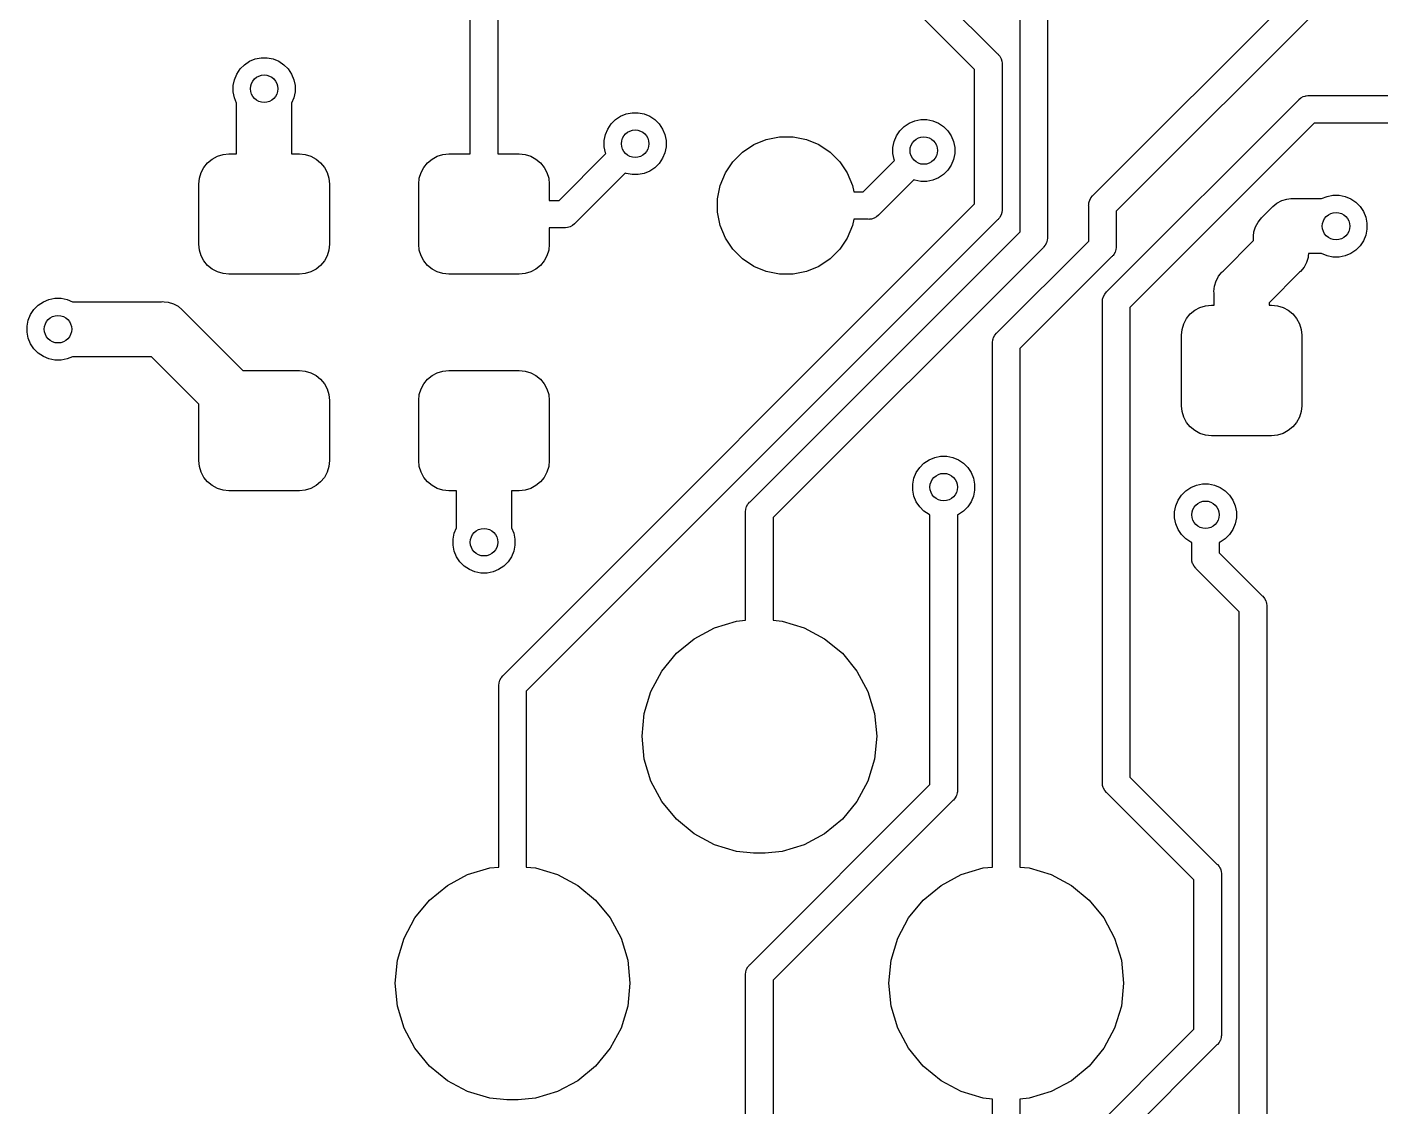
# Model space of a CAD drawing. Extents: x 1 to 84, y 1 to 137.
# Drawn here: x 20.68 to 30.53, y 17.84 to 25.7 of the extents above; entities that cross this region are included whole.
import ezdxf

# ---------------------------------------------------------------- set-up
doc = ezdxf.new("R2010")
doc.units = 0
doc.layers.add('BLACK', color=7, linetype='CONTINUOUS')

msp = doc.modelspace()

# ---------------------------------------------------------------- linework, layer by layer
at = {"layer": 'BLACK', "linetype": 'CONTINUOUS'}
for p, q in [((28.1005, 27.2995), (28.1005, 24.1721)), ((27.9005, 24.2086), (27.9005, 27.2698)), ((28.4328, 24.4742), (30.5152, 26.5566)), ((30.6308, 26.3894), (28.6, 24.3586)), ((23.9, 24.775), (23.9, 25.875)), ((24.1, 25.875), (24.1, 24.775)), ((27.3391, 25.9024), (27.7372, 25.5042)), ((27.57, 25.3886), (27.1718, 25.7868)), ((22.2252, 25.3934), (22.2566, 25.4248)), ((22.2566, 25.4248), (22.2934, 25.4494)), ((22.2934, 25.4494), (22.3344, 25.4664)), ((22.3344, 25.4664), (22.3778, 25.475)), ((22.3778, 25.475), (22.4222, 25.475)), ((22.4222, 25.475), (22.4656, 25.4664)), ((22.4656, 25.4664), (22.5066, 25.4494)), ((22.5066, 25.4494), (22.5434, 25.4248)), ((22.5434, 25.4248), (22.5748, 25.3934)), ((27.7372, 25.5042), (27.741, 25.5011)), ((27.741, 25.5011), (27.7442, 25.4973)), ((27.7442, 25.4973), (27.7442, 25.4973)), ((27.7442, 25.4973), (27.747, 25.4937)), ((27.747, 25.4937), (27.7535, 25.4858)), ((27.7535, 25.4858), (27.7628, 25.4685)), ((27.7628, 25.4685), (27.7685, 25.4496)), ((27.7685, 25.4496), (27.77, 25.4349)), ((27.77, 25.4349), (27.77, 25.4349)), ((27.77, 25.4349), (27.7705, 25.43)), ((27.7705, 25.43), (27.77, 25.4251)), ((27.77, 25.4251), (27.77, 24.3749)), ((22.1836, 25.3156), (22.2006, 25.3566)), ((22.2006, 25.3566), (22.2252, 25.3934)), ((22.5748, 25.3934), (22.5994, 25.3566)), ((22.5994, 25.3566), (22.6164, 25.3156)), ((27.57, 24.4114), (27.57, 25.3886)), ((22.175, 25.2722), (22.1836, 25.3156)), ((22.175, 25.2278), (22.175, 25.2722)), ((22.1836, 25.1844), (22.175, 25.2278)), ((22.6164, 25.3156), (22.625, 25.2722)), ((22.625, 25.2278), (22.6164, 25.1844)), ((22.625, 25.2722), (22.625, 25.2278)), ((22.2, 25.1449), (22.1836, 25.1844)), ((22.2, 24.775), (22.2, 25.1449)), ((22.6164, 25.1844), (22.6, 25.1449)), ((22.6, 25.1449), (22.6, 24.775)), ((28.5328, 23.7742), (29.9258, 25.1672)), ((29.9258, 25.1672), (29.9289, 25.1711)), ((29.9289, 25.1711), (29.9442, 25.1835)), ((29.9442, 25.1835), (29.9615, 25.1928)), ((29.9615, 25.1928), (29.9747, 25.1968)), ((29.9747, 25.1968), (29.9804, 25.1986)), ((29.9804, 25.1986), (29.9822, 25.1987)), ((29.9822, 25.1987), (29.9951, 25.2)), ((29.9951, 25.2), (30, 25.2005)), ((29.9951, 25.2), (29.9951, 25.2)), ((30, 25.2005), (30.0049, 25.2)), ((30.0049, 25.2), (30.9586, 25.2)), ((24.9252, 24.9934), (24.9566, 25.0248)), ((24.9566, 25.0248), (24.9934, 25.0494)), ((24.9934, 25.0494), (25.0344, 25.0663)), ((25.0344, 25.0663), (25.0778, 25.075)), ((25.0778, 25.075), (25.1222, 25.075)), ((25.1222, 25.075), (25.1656, 25.0663)), ((25.1656, 25.0663), (25.2066, 25.0494)), ((25.2066, 25.0494), (25.2434, 25.0248)), ((25.2434, 25.0248), (25.2748, 24.9934)), ((27.1344, 25.0164), (27.1778, 25.025)), ((27.1778, 25.025), (27.2222, 25.025)), ((27.2222, 25.025), (27.2656, 25.0164)), ((24.8836, 24.9156), (24.9006, 24.9566)), ((24.9006, 24.9566), (24.9252, 24.9934)), ((25.2748, 24.9934), (25.2994, 24.9566)), ((25.2994, 24.9566), (25.3164, 24.9156)), ((27.0006, 24.9066), (27.0252, 24.9434)), ((27.0252, 24.9434), (27.0566, 24.9748)), ((27.0566, 24.9748), (27.0934, 24.9994)), ((27.0934, 24.9994), (27.1344, 25.0164)), ((27.2656, 25.0164), (27.3066, 24.9994)), ((27.3066, 24.9994), (27.3434, 24.9748)), ((27.3434, 24.9748), (27.3748, 24.9434)), ((27.3748, 24.9434), (27.3994, 24.9066)), ((30.0414, 25), (28.7, 23.6586)), ((30.9951, 25), (30.0414, 25)), ((24.875, 24.8722), (24.8836, 24.9156)), ((24.875, 24.8278), (24.875, 24.8722)), ((24.8836, 24.7844), (24.875, 24.8278)), ((25.3164, 24.9156), (25.325, 24.8722)), ((25.325, 24.8278), (25.3164, 24.7844)), ((25.325, 24.8722), (25.325, 24.8278)), ((25.8813, 24.7884), (25.9632, 24.8431)), ((25.9632, 24.8431), (26.0542, 24.8808)), ((26.0542, 24.8808), (26.1508, 24.9)), ((26.1508, 24.9), (26.2492, 24.9)), ((26.2492, 24.9), (26.3458, 24.8808)), ((26.3458, 24.8808), (26.4368, 24.8431)), ((26.4368, 24.8431), (26.5187, 24.7884)), ((26.975, 24.8222), (26.9836, 24.8656)), ((26.9836, 24.8656), (27.0006, 24.9066)), ((27.3994, 24.9066), (27.4164, 24.8656)), ((27.4164, 24.8656), (27.425, 24.8222)), ((21.9891, 24.7109), (22.0222, 24.7381)), ((22.0222, 24.7381), (22.06, 24.7583)), ((22.06, 24.7583), (22.1011, 24.7708)), ((22.1011, 24.7708), (22.1438, 24.775)), ((22.1438, 24.775), (22.2, 24.775)), ((22.6, 24.775), (22.6562, 24.775)), ((22.6562, 24.775), (22.6989, 24.7708)), ((22.6989, 24.7708), (22.74, 24.7583)), ((22.74, 24.7583), (22.7778, 24.7381)), ((22.7778, 24.7381), (22.8109, 24.7109)), ((23.5891, 24.7109), (23.6222, 24.7381)), ((23.6222, 24.7381), (23.66, 24.7583)), ((23.66, 24.7583), (23.7011, 24.7708)), ((23.7011, 24.7708), (23.7437, 24.775)), ((23.7437, 24.775), (23.9, 24.775)), ((24.1, 24.775), (24.2562, 24.775)), ((24.2562, 24.775), (24.2989, 24.7708)), ((24.2989, 24.7708), (24.34, 24.7583)), ((24.34, 24.7583), (24.3778, 24.7381)), ((24.3778, 24.7381), (24.4109, 24.7109)), ((24.5461, 24.4375), (24.8864, 24.7778)), ((24.8864, 24.7778), (24.8836, 24.7844)), ((25.2994, 24.7434), (25.2748, 24.7066)), ((25.3164, 24.7844), (25.2994, 24.7434)), ((25.8116, 24.7187), (25.8813, 24.7884)), ((26.5187, 24.7884), (26.5884, 24.7187)), ((26.7586, 24.5), (26.9864, 24.7278)), ((26.975, 24.7778), (26.975, 24.8222)), ((26.9836, 24.7344), (26.975, 24.7778)), ((26.9864, 24.7278), (26.9836, 24.7344)), ((27.4164, 24.7344), (27.3994, 24.6934)), ((27.425, 24.7778), (27.4164, 24.7344)), ((27.425, 24.8222), (27.425, 24.7778)), ((21.9292, 24.5989), (21.9417, 24.64)), ((21.9417, 24.64), (21.9619, 24.6778)), ((21.9619, 24.6778), (21.9891, 24.7109)), ((22.8109, 24.7109), (22.8381, 24.6778)), ((22.8381, 24.6778), (22.8583, 24.64)), ((22.8583, 24.64), (22.8708, 24.5989)), ((23.5292, 24.5989), (23.5417, 24.64)), ((23.5417, 24.64), (23.5619, 24.6778)), ((23.5619, 24.6778), (23.5891, 24.7109)), ((24.4109, 24.7109), (24.4381, 24.6778)), ((24.4381, 24.6778), (24.4583, 24.64)), ((24.4583, 24.64), (24.4708, 24.5989)), ((25.0278, 24.6364), (24.6617, 24.2703)), ((25.0344, 24.6336), (25.0278, 24.6364)), ((25.0778, 24.625), (25.0344, 24.6336)), ((25.1656, 24.6336), (25.1222, 24.625)), ((25.2066, 24.6506), (25.1656, 24.6336)), ((25.2434, 24.6752), (25.2066, 24.6506)), ((25.2748, 24.7066), (25.2434, 24.6752)), ((25.7192, 24.5458), (25.7569, 24.6368)), ((25.7569, 24.6368), (25.8116, 24.7187)), ((26.5884, 24.7187), (26.6431, 24.6368)), ((26.6431, 24.6368), (26.6808, 24.5458)), ((27.3748, 24.6566), (27.3434, 24.6252)), ((27.3994, 24.6934), (27.3748, 24.6566)), ((21.925, 24.5562), (21.9292, 24.5989)), ((21.925, 24.1187), (21.925, 24.5562)), ((22.8708, 24.5989), (22.875, 24.5562)), ((22.875, 24.5562), (22.875, 24.1187)), ((23.525, 24.5562), (23.5292, 24.5989)), ((23.525, 24.1187), (23.525, 24.5562)), ((24.4708, 24.5989), (24.475, 24.5562)), ((24.475, 24.5562), (24.475, 24.4375)), ((25.1222, 24.625), (25.0778, 24.625)), ((25.7, 24.4492), (25.7192, 24.5458)), ((26.6808, 24.5458), (26.6899, 24.5)), ((27.1278, 24.5864), (26.8742, 24.3328)), ((27.1344, 24.5836), (27.1278, 24.5864)), ((27.1778, 24.575), (27.1344, 24.5836)), ((27.2222, 24.575), (27.1778, 24.575)), ((27.2656, 24.5836), (27.2222, 24.575)), ((27.3066, 24.6006), (27.2656, 24.5836)), ((27.3434, 24.6252), (27.3066, 24.6006)), ((24.475, 24.4375), (24.5461, 24.4375)), ((25.7, 24.3508), (25.7, 24.4492)), ((26.6899, 24.5), (26.7586, 24.5)), ((28.4039, 24.4278), (28.4072, 24.4385)), ((28.4072, 24.4385), (28.4165, 24.4558)), ((28.4165, 24.4558), (28.4289, 24.4711)), ((28.4289, 24.4711), (28.4328, 24.4742)), ((29.7702, 24.4171), (29.8049, 24.4357)), ((29.8049, 24.4357), (29.8426, 24.4471)), ((29.8426, 24.4471), (29.872, 24.45)), ((29.872, 24.45), (29.8818, 24.451)), ((29.872, 24.45), (29.872, 24.45)), ((29.8818, 24.451), (29.8916, 24.45)), ((29.8916, 24.45), (30.0949, 24.45)), ((30.0949, 24.45), (30.1344, 24.4664)), ((30.1344, 24.4664), (30.1778, 24.475)), ((30.1778, 24.475), (30.2222, 24.475)), ((30.2222, 24.475), (30.2656, 24.4664)), ((30.2656, 24.4664), (30.3066, 24.4494)), ((30.3066, 24.4494), (30.3434, 24.4248)), ((24.1407, 20.9821), (27.57, 24.4114)), ((25.7192, 24.2542), (25.7, 24.3508)), ((27.7685, 24.3504), (27.7628, 24.3315)), ((27.77, 24.3651), (27.7685, 24.3504)), ((27.77, 24.3749), (27.7705, 24.37)), ((27.7705, 24.37), (27.77, 24.3651)), ((27.77, 24.3651), (27.77, 24.3651)), ((28.3995, 24.4), (28.4, 24.4049)), ((28.4, 24.3951), (28.3995, 24.4)), ((28.4, 24.4049), (28.4014, 24.4196)), ((28.4, 24.4049), (28.4, 24.4049)), ((28.4, 24.1414), (28.4, 24.3951)), ((28.4014, 24.4196), (28.4017, 24.4206)), ((28.4017, 24.4206), (28.4039, 24.4278)), ((28.6, 24.3586), (28.6, 24.1049)), ((29.6655, 24.3166), (29.7334, 24.3845)), ((29.7334, 24.3845), (29.7397, 24.3921)), ((29.7397, 24.3921), (29.7702, 24.4171)), ((30.3434, 24.4248), (30.3748, 24.3934)), ((30.3748, 24.3934), (30.3994, 24.3566)), ((30.3994, 24.3566), (30.4164, 24.3156)), ((27.7372, 24.2958), (24.3079, 20.8665)), ((24.5826, 24.2375), (24.475, 24.2375)), ((24.475, 24.2375), (24.475, 24.1187)), ((24.5875, 24.237), (24.5826, 24.2375)), ((24.5924, 24.2375), (24.5875, 24.237)), ((24.6071, 24.2389), (24.5924, 24.2375)), ((24.5924, 24.2375), (24.5924, 24.2375)), ((24.626, 24.2447), (24.6071, 24.2389)), ((24.6433, 24.254), (24.626, 24.2447)), ((24.6586, 24.2664), (24.6433, 24.254)), ((24.6617, 24.2703), (24.6586, 24.2664)), ((25.7569, 24.1632), (25.7192, 24.2542)), ((26.6808, 24.2542), (26.6431, 24.1632)), ((26.6899, 24.3), (26.6808, 24.2542)), ((26.7951, 24.3), (26.6899, 24.3)), ((26.8, 24.2995), (26.7951, 24.3)), ((26.8049, 24.3), (26.8, 24.2995)), ((26.8196, 24.3014), (26.8049, 24.3)), ((26.8049, 24.3), (26.8049, 24.3)), ((26.8385, 24.3072), (26.8196, 24.3014)), ((26.8558, 24.3165), (26.8385, 24.3072)), ((26.8711, 24.3289), (26.8558, 24.3165)), ((26.8742, 24.3328), (26.8711, 24.3289)), ((27.741, 24.2989), (27.7372, 24.2958)), ((27.7442, 24.3027), (27.741, 24.2989)), ((27.7513, 24.3115), (27.7442, 24.3027)), ((27.7442, 24.3027), (27.7442, 24.3027)), ((27.7535, 24.3142), (27.7513, 24.3115)), ((27.7628, 24.3315), (27.7535, 24.3142)), ((29.6029, 24.2074), (29.6143, 24.2451)), ((29.6143, 24.2451), (29.6329, 24.2798)), ((29.6329, 24.2798), (29.6494, 24.3)), ((29.6494, 24.3), (29.6516, 24.3027)), ((29.6516, 24.3027), (29.6579, 24.3103)), ((29.6516, 24.3027), (29.6516, 24.3027)), ((29.6579, 24.3103), (29.6655, 24.3166)), ((30.4164, 24.3156), (30.425, 24.2722)), ((30.425, 24.2722), (30.425, 24.2278)), ((25.8116, 24.0813), (25.7569, 24.1632)), ((25.9367, 22.2448), (27.9005, 24.2086)), ((26.6431, 24.1632), (26.5884, 24.0813)), ((27.7328, 23.4742), (28.4, 24.1414)), ((28.0991, 24.1476), (28.0934, 24.1288)), ((28.1005, 24.1623), (28.0991, 24.1476)), ((28.1005, 24.1721), (28.101, 24.1672)), ((28.101, 24.1672), (28.1005, 24.1623)), ((28.1005, 24.1623), (28.1005, 24.1623)), ((29.378, 23.9234), (29.6, 24.1453)), ((29.599, 24.1682), (29.6, 24.178)), ((29.6, 24.1584), (29.599, 24.1682)), ((29.6, 24.178), (29.6029, 24.2074)), ((29.6, 24.178), (29.6, 24.178)), ((29.6, 24.1453), (29.6, 24.1584)), ((30.3994, 24.1434), (30.3748, 24.1066)), ((30.4164, 24.1844), (30.3994, 24.1434)), ((30.425, 24.2278), (30.4164, 24.1844)), ((21.9292, 24.0761), (21.925, 24.1187)), ((21.9417, 24.035), (21.9292, 24.0761)), ((22.8708, 24.0761), (22.8583, 24.035)), ((22.875, 24.1187), (22.8708, 24.0761)), ((23.5292, 24.0761), (23.525, 24.1187)), ((23.5417, 24.035), (23.5292, 24.0761)), ((24.4708, 24.0761), (24.4583, 24.035)), ((24.475, 24.1187), (24.4708, 24.0761)), ((25.8813, 24.0116), (25.8116, 24.0813)), ((28.0678, 24.093), (26.1039, 22.1292)), ((26.5884, 24.0813), (26.5187, 24.0116)), ((28.0716, 24.0962), (28.0678, 24.093)), ((28.0841, 24.1114), (28.0716, 24.0962)), ((28.0934, 24.1288), (28.0841, 24.1114)), ((28.5835, 24.0442), (28.5771, 24.0364)), ((28.5928, 24.0615), (28.5835, 24.0442)), ((28.5986, 24.0804), (28.5928, 24.0615)), ((28.6, 24.0951), (28.5986, 24.0804)), ((28.6, 24.1049), (28.6005, 24.1)), ((28.6005, 24.1), (28.6, 24.0951)), ((28.6, 24.0951), (28.6, 24.0951)), ((29.9997, 24.05), (29.9983, 24.035)), ((30.0949, 24.05), (29.9997, 24.05)), ((30.1344, 24.0336), (30.0949, 24.05)), ((30.3066, 24.0506), (30.2656, 24.0336)), ((30.3434, 24.0752), (30.3066, 24.0506)), ((30.3748, 24.1066), (30.3434, 24.0752)), ((21.9619, 23.9972), (21.9417, 24.035)), ((21.9891, 23.9641), (21.9619, 23.9972)), ((22.0222, 23.9369), (21.9891, 23.9641)), ((22.8109, 23.9641), (22.7778, 23.9369)), ((22.8381, 23.9972), (22.8109, 23.9641)), ((22.8583, 24.035), (22.8381, 23.9972)), ((23.5619, 23.9972), (23.5417, 24.035)), ((23.5891, 23.9641), (23.5619, 23.9972)), ((23.6222, 23.9369), (23.5891, 23.9641)), ((24.4109, 23.9641), (24.3778, 23.9369)), ((24.4381, 23.9972), (24.4109, 23.9641)), ((24.4583, 24.035), (24.4381, 23.9972)), ((25.9632, 23.9569), (25.8813, 24.0116)), ((26.0542, 23.9192), (25.9632, 23.9569)), ((26.4368, 23.9569), (26.3458, 23.9192)), ((26.5187, 24.0116), (26.4368, 23.9569)), ((28.5672, 24.0258), (27.9, 23.3586)), ((28.5711, 24.0289), (28.5672, 24.0258)), ((28.5742, 24.0328), (28.5711, 24.0289)), ((28.5771, 24.0364), (28.5742, 24.0328)), ((28.5742, 24.0328), (28.5742, 24.0328)), ((29.9671, 23.9508), (29.9421, 23.9204)), ((29.9857, 23.9856), (29.9671, 23.9508)), ((29.9968, 24.0222), (29.9857, 23.9856)), ((29.9971, 24.0233), (29.9968, 24.0222)), ((29.9983, 24.035), (29.9971, 24.0233)), ((30.1778, 24.025), (30.1344, 24.0336)), ((30.2222, 24.025), (30.1778, 24.025)), ((30.2656, 24.0336), (30.2222, 24.025)), ((22.06, 23.9167), (22.0222, 23.9369)), ((22.1011, 23.9042), (22.06, 23.9167)), ((22.1438, 23.9), (22.1011, 23.9042)), ((22.6562, 23.9), (22.1438, 23.9)), ((22.6989, 23.9042), (22.6562, 23.9)), ((22.74, 23.9167), (22.6989, 23.9042)), ((22.7778, 23.9369), (22.74, 23.9167)), ((23.66, 23.9167), (23.6222, 23.9369)), ((23.7011, 23.9042), (23.66, 23.9167)), ((23.7437, 23.9), (23.7011, 23.9042)), ((24.2562, 23.9), (23.7437, 23.9)), ((24.2989, 23.9042), (24.2562, 23.9)), ((24.34, 23.9167), (24.2989, 23.9042)), ((24.3778, 23.9369), (24.34, 23.9167)), ((26.1508, 23.9), (26.0542, 23.9192)), ((26.2492, 23.9), (26.1508, 23.9)), ((26.3458, 23.9192), (26.2492, 23.9)), ((29.3154, 23.8142), (29.3268, 23.8519)), ((29.3268, 23.8519), (29.3391, 23.8748)), ((29.3391, 23.8748), (29.3454, 23.8867)), ((29.3454, 23.8867), (29.3587, 23.9029)), ((29.3587, 23.9029), (29.3641, 23.9095)), ((29.3641, 23.9095), (29.3704, 23.9171)), ((29.3641, 23.9095), (29.3641, 23.9095)), ((29.3704, 23.9171), (29.378, 23.9234)), ((29.9345, 23.9141), (29.7125, 23.6922)), ((29.9421, 23.9204), (29.9345, 23.9141)), ((28.5072, 23.7385), (28.5165, 23.7558)), ((28.5165, 23.7558), (28.5289, 23.7711)), ((28.5289, 23.7711), (28.5328, 23.7742)), ((29.3115, 23.775), (29.3154, 23.8142)), ((29.3125, 23.7652), (29.3115, 23.775)), ((29.3125, 23.675), (29.3125, 23.7652)), ((20.7252, 23.6434), (20.7566, 23.6748)), ((20.7566, 23.6748), (20.7934, 23.6994)), ((20.7934, 23.6994), (20.8344, 23.7164)), ((20.8344, 23.7164), (20.8778, 23.725)), ((20.8778, 23.725), (20.9222, 23.725)), ((20.9222, 23.725), (20.9656, 23.7164)), ((20.9656, 23.7164), (21.0051, 23.7)), ((21.0051, 23.7), (21.6527, 23.7)), ((21.6527, 23.7), (21.6625, 23.701)), ((21.6625, 23.701), (21.6723, 23.7)), ((21.6723, 23.7), (21.6723, 23.7)), ((21.6723, 23.7), (21.7017, 23.6971)), ((21.7017, 23.6971), (21.7394, 23.6857)), ((21.7394, 23.6857), (21.7742, 23.6671)), ((21.7742, 23.6671), (21.8046, 23.6421)), ((28.4995, 23.7), (28.5, 23.7049)), ((28.5, 23.6951), (28.4995, 23.7)), ((28.5, 23.7049), (28.5014, 23.7196)), ((28.5, 23.7049), (28.5, 23.7049)), ((28.5, 20.2049), (28.5, 23.6951)), ((28.5014, 23.7196), (28.5072, 23.7385)), ((28.7, 23.6586), (28.7, 20.2414)), ((29.1722, 23.6381), (29.21, 23.6583)), ((29.21, 23.6583), (29.2511, 23.6708)), ((29.2511, 23.6708), (29.2937, 23.675)), ((29.2937, 23.675), (29.3125, 23.675)), ((29.7125, 23.6922), (29.7125, 23.675)), ((29.7125, 23.675), (29.7312, 23.675)), ((29.7312, 23.675), (29.7739, 23.6708)), ((29.7739, 23.6708), (29.815, 23.6583)), ((29.815, 23.6583), (29.8528, 23.6381)), ((20.675, 23.5222), (20.6836, 23.5656)), ((20.6836, 23.5656), (20.7006, 23.6066)), ((20.7006, 23.6066), (20.7252, 23.6434)), ((21.8046, 23.6421), (21.8109, 23.6345)), ((21.8109, 23.6345), (22.2453, 23.2)), ((29.0917, 23.54), (29.1119, 23.5778)), ((29.1119, 23.5778), (29.1391, 23.6109)), ((29.1391, 23.6109), (29.1722, 23.6381)), ((29.8528, 23.6381), (29.8859, 23.6109)), ((29.8859, 23.6109), (29.9131, 23.5778)), ((29.9131, 23.5778), (29.9333, 23.54)), ((20.675, 23.4778), (20.675, 23.5222)), ((20.6836, 23.4344), (20.675, 23.4778)), ((27.7072, 23.4385), (27.7165, 23.4558)), ((27.7165, 23.4558), (27.7289, 23.4711)), ((27.7289, 23.4711), (27.7328, 23.4742)), ((29.075, 23.4563), (29.0792, 23.4989)), ((29.075, 22.9437), (29.075, 23.4563)), ((29.0792, 23.4989), (29.0917, 23.54)), ((29.9333, 23.54), (29.9458, 23.4989)), ((29.9458, 23.4989), (29.95, 23.4563)), ((29.95, 23.4563), (29.95, 22.9437)), ((20.7006, 23.3934), (20.6836, 23.4344)), ((20.7252, 23.3566), (20.7006, 23.3934)), ((20.7566, 23.3252), (20.7252, 23.3566)), ((27.6995, 23.4), (27.7, 23.4049)), ((27.7, 23.3951), (27.6995, 23.4)), ((27.7, 23.4049), (27.7014, 23.4196)), ((27.7, 23.4049), (27.7, 23.4049)), ((27.7, 19.5864), (27.7, 23.3951)), ((27.7014, 23.4196), (27.7022, 23.422)), ((27.7022, 23.422), (27.7042, 23.4288)), ((27.7042, 23.4288), (27.7072, 23.4385)), ((27.9, 23.3586), (27.9, 19.5864)), ((20.7934, 23.3006), (20.7566, 23.3252)), ((20.8344, 23.2836), (20.7934, 23.3006)), ((20.8778, 23.275), (20.8344, 23.2836)), ((20.9222, 23.275), (20.8778, 23.275)), ((20.9656, 23.2836), (20.9222, 23.275)), ((21.0051, 23.3), (20.9656, 23.2836)), ((21.5797, 23.3), (21.0051, 23.3)), ((21.925, 22.9547), (21.5797, 23.3)), ((22.2453, 23.2), (22.6562, 23.2)), ((22.6562, 23.2), (22.6989, 23.1958)), ((22.6989, 23.1958), (22.74, 23.1833)), ((22.74, 23.1833), (22.7778, 23.1631)), ((22.7778, 23.1631), (22.8109, 23.1359)), ((23.5891, 23.1359), (23.6222, 23.1631)), ((23.6222, 23.1631), (23.66, 23.1833)), ((23.66, 23.1833), (23.7011, 23.1958)), ((23.7011, 23.1958), (23.7437, 23.2)), ((23.7437, 23.2), (24.2562, 23.2)), ((24.2562, 23.2), (24.2989, 23.1958)), ((24.2989, 23.1958), (24.34, 23.1833)), ((24.34, 23.1833), (24.3778, 23.1631)), ((24.3778, 23.1631), (24.4109, 23.1359)), ((22.8109, 23.1359), (22.8381, 23.1028)), ((22.8381, 23.1028), (22.8583, 23.065)), ((22.8583, 23.065), (22.8708, 23.0239)), ((23.5292, 23.0239), (23.5417, 23.065)), ((23.5417, 23.065), (23.5619, 23.1028)), ((23.5619, 23.1028), (23.5891, 23.1359)), ((24.4109, 23.1359), (24.4381, 23.1028)), ((24.4381, 23.1028), (24.4583, 23.065)), ((24.4583, 23.065), (24.4708, 23.0239)), ((21.925, 22.5437), (21.925, 22.9547)), ((22.8708, 23.0239), (22.875, 22.9812)), ((22.875, 22.9812), (22.875, 22.5437)), ((23.525, 22.9812), (23.5292, 23.0239)), ((23.525, 22.5437), (23.525, 22.9812)), ((24.4708, 23.0239), (24.475, 22.9812)), ((24.475, 22.9812), (24.475, 22.5437)), ((29.0792, 22.9011), (29.075, 22.9437)), ((29.0917, 22.86), (29.0792, 22.9011)), ((29.1119, 22.8222), (29.0917, 22.86)), ((29.9333, 22.86), (29.9131, 22.8222)), ((29.9458, 22.9011), (29.9333, 22.86)), ((29.95, 22.9437), (29.9458, 22.9011)), ((29.1391, 22.7891), (29.1119, 22.8222)), ((29.1722, 22.7619), (29.1391, 22.7891)), ((29.21, 22.7417), (29.1722, 22.7619)), ((29.8528, 22.7619), (29.815, 22.7417)), ((29.8859, 22.7891), (29.8528, 22.7619)), ((29.9131, 22.8222), (29.8859, 22.7891)), ((29.2511, 22.7292), (29.21, 22.7417)), ((29.2937, 22.725), (29.2511, 22.7292)), ((29.7312, 22.725), (29.2937, 22.725)), ((29.7739, 22.7292), (29.7312, 22.725)), ((29.815, 22.7417), (29.7739, 22.7292)), ((27.2384, 22.5507), (27.2794, 22.5677)), ((27.2794, 22.5677), (27.3228, 22.5763)), ((27.3228, 22.5763), (27.3672, 22.5763)), ((27.3672, 22.5763), (27.4106, 22.5677)), ((27.4106, 22.5677), (27.4516, 22.5507)), ((21.9292, 22.5011), (21.925, 22.5437)), ((21.9417, 22.46), (21.9292, 22.5011)), ((22.8708, 22.5011), (22.8583, 22.46)), ((22.875, 22.5437), (22.8708, 22.5011)), ((23.5292, 22.5011), (23.525, 22.5437)), ((23.5417, 22.46), (23.5292, 22.5011)), ((24.4708, 22.5011), (24.4583, 22.46)), ((24.475, 22.5437), (24.4708, 22.5011)), ((27.1456, 22.4579), (27.1702, 22.4948)), ((27.1702, 22.4948), (27.2016, 22.5261)), ((27.2016, 22.5261), (27.2384, 22.5507)), ((27.4516, 22.5507), (27.4884, 22.5261)), ((27.4884, 22.5261), (27.5198, 22.4948)), ((27.5198, 22.4948), (27.5444, 22.4579)), ((21.9619, 22.4222), (21.9417, 22.46)), ((21.9891, 22.3891), (21.9619, 22.4222)), ((22.0222, 22.3619), (21.9891, 22.3891)), ((22.8109, 22.3891), (22.7778, 22.3619)), ((22.8381, 22.4222), (22.8109, 22.3891)), ((22.8583, 22.46), (22.8381, 22.4222)), ((23.5619, 22.4222), (23.5417, 22.46)), ((23.5891, 22.3891), (23.5619, 22.4222)), ((23.6222, 22.3619), (23.5891, 22.3891)), ((24.4109, 22.3891), (24.3778, 22.3619)), ((24.4381, 22.4222), (24.4109, 22.3891)), ((24.4583, 22.46), (24.4381, 22.4222)), ((27.12, 22.3735), (27.1286, 22.417)), ((27.12, 22.3292), (27.12, 22.3735)), ((27.1286, 22.417), (27.1456, 22.4579)), ((27.5444, 22.4579), (27.5613, 22.417)), ((27.5613, 22.417), (27.57, 22.3735)), ((27.57, 22.3735), (27.57, 22.3292)), ((29.1434, 22.3494), (29.1844, 22.3664)), ((29.1844, 22.3664), (29.2278, 22.375)), ((29.2278, 22.375), (29.2722, 22.375)), ((29.2722, 22.375), (29.3156, 22.3664)), ((29.3156, 22.3664), (29.3566, 22.3494)), ((22.06, 22.3417), (22.0222, 22.3619)), ((22.1011, 22.3292), (22.06, 22.3417)), ((22.1438, 22.325), (22.1011, 22.3292)), ((22.6562, 22.325), (22.1438, 22.325)), ((22.6989, 22.3292), (22.6562, 22.325)), ((22.74, 22.3417), (22.6989, 22.3292)), ((22.7778, 22.3619), (22.74, 22.3417)), ((23.66, 22.3417), (23.6222, 22.3619)), ((23.7011, 22.3292), (23.66, 22.3417)), ((23.7437, 22.325), (23.7011, 22.3292)), ((23.8, 22.325), (23.7437, 22.325)), ((23.8, 22.0551), (23.8, 22.325)), ((24.2562, 22.325), (24.2, 22.325)), ((24.2, 22.325), (24.2, 22.0551)), ((24.2989, 22.3292), (24.2562, 22.325)), ((24.34, 22.3417), (24.2989, 22.3292)), ((24.3778, 22.3619), (24.34, 22.3417)), ((27.1286, 22.2857), (27.12, 22.3292)), ((27.1456, 22.2447), (27.1286, 22.2857)), ((27.5613, 22.2857), (27.5444, 22.2447)), ((27.57, 22.3292), (27.5613, 22.2857)), ((29.0506, 22.2566), (29.0752, 22.2934)), ((29.0752, 22.2934), (29.1066, 22.3248)), ((29.1066, 22.3248), (29.1434, 22.3494)), ((29.3566, 22.3494), (29.3934, 22.3248)), ((29.3934, 22.3248), (29.4248, 22.2934)), ((29.4248, 22.2934), (29.4494, 22.2566)), ((25.9035, 22.1707), (25.9054, 22.1903)), ((25.9039, 22.1657), (25.9035, 22.1707)), ((25.9054, 22.1903), (25.9111, 22.2091)), ((25.9111, 22.2091), (25.9204, 22.2265)), ((25.9204, 22.2265), (25.9258, 22.233)), ((25.9258, 22.233), (25.9329, 22.2417)), ((25.9329, 22.2417), (25.9367, 22.2448)), ((27.1702, 22.2079), (27.1456, 22.2447)), ((27.2016, 22.1766), (27.1702, 22.2079)), ((27.2384, 22.1519), (27.2016, 22.1766)), ((27.4884, 22.1766), (27.4516, 22.1519)), ((27.5198, 22.2079), (27.4884, 22.1766)), ((27.5444, 22.2447), (27.5198, 22.2079)), ((29.025, 22.1722), (29.0336, 22.2156)), ((29.025, 22.1278), (29.025, 22.1722)), ((29.0336, 22.2156), (29.0506, 22.2566)), ((29.4494, 22.2566), (29.4664, 22.2156)), ((29.4664, 22.2156), (29.475, 22.1722)), ((29.475, 22.1722), (29.475, 22.1278)), ((25.9039, 21.3824), (25.9039, 22.1657)), ((26.1039, 22.1292), (26.1039, 21.3824)), ((27.245, 22.1492), (27.2384, 22.1519)), ((27.245, 22.0282), (27.245, 22.1492)), ((27.4516, 22.1519), (27.445, 22.1492)), ((27.445, 22.1492), (27.445, 20.1499)), ((29.0336, 22.0844), (29.025, 22.1278)), ((29.0506, 22.0434), (29.0336, 22.0844)), ((29.4664, 22.0844), (29.4494, 22.0434)), ((29.475, 22.1278), (29.4664, 22.0844)), ((23.775, 21.9722), (23.7836, 22.0156)), ((23.775, 21.9278), (23.775, 21.9722)), ((23.7836, 22.0156), (23.8, 22.0551)), ((24.2, 22.0551), (24.2164, 22.0156)), ((24.2164, 22.0156), (24.225, 21.9722)), ((24.225, 21.9722), (24.225, 21.9278)), ((27.245, 20.1864), (27.245, 22.0282)), ((27.245, 22.0282), (27.245, 22.0282)), ((29.0752, 22.0066), (29.0506, 22.0434)), ((29.1066, 21.9752), (29.0752, 22.0066)), ((29.1434, 21.9506), (29.1066, 21.9752)), ((29.3934, 21.9752), (29.3566, 21.9506)), ((29.4248, 22.0066), (29.3934, 21.9752)), ((29.4494, 22.0434), (29.4248, 22.0066)), ((23.7836, 21.8844), (23.775, 21.9278)), ((23.8006, 21.8434), (23.7836, 21.8844)), ((24.2164, 21.8844), (24.1994, 21.8434)), ((24.225, 21.9278), (24.2164, 21.8844)), ((29.15, 21.9479), (29.1434, 21.9506)), ((29.15, 21.8367), (29.15, 21.9479)), ((29.3566, 21.9506), (29.35, 21.9479)), ((29.35, 21.9479), (29.35, 21.8732)), ((29.35, 21.8732), (29.6633, 21.5599)), ((23.8252, 21.8066), (23.8006, 21.8434)), ((23.8566, 21.7752), (23.8252, 21.8066)), ((23.8934, 21.7506), (23.8566, 21.7752)), ((24.1434, 21.7752), (24.1066, 21.7506)), ((24.1748, 21.8066), (24.1434, 21.7752)), ((24.1994, 21.8434), (24.1748, 21.8066)), ((29.1495, 21.8318), (29.15, 21.8367)), ((29.1514, 21.8122), (29.1495, 21.8318)), ((29.1567, 21.795), (29.1514, 21.8122)), ((29.1572, 21.7933), (29.1567, 21.795)), ((29.1665, 21.776), (29.1572, 21.7933)), ((29.1789, 21.7607), (29.1665, 21.776)), ((23.9344, 21.7336), (23.8934, 21.7506)), ((23.9778, 21.725), (23.9344, 21.7336)), ((24.0222, 21.725), (23.9778, 21.725)), ((24.0656, 21.7336), (24.0222, 21.725)), ((24.1066, 21.7506), (24.0656, 21.7336)), ((29.1828, 21.7576), (29.1789, 21.7607)), ((29.4961, 21.4443), (29.1828, 21.7576)), ((29.6633, 21.5599), (29.6671, 21.5568)), ((29.6671, 21.5568), (29.6796, 21.5416)), ((29.6796, 21.5416), (29.6889, 21.5242)), ((29.6889, 21.5242), (29.6921, 21.5136)), ((29.6921, 21.5136), (29.6937, 21.5083)), ((29.6937, 21.5083), (29.6946, 21.5054)), ((29.6946, 21.5054), (29.6961, 21.4907)), ((29.6961, 21.4907), (29.6961, 21.4906)), ((29.6961, 21.4906), (29.6965, 21.4858)), ((29.6965, 21.4858), (29.6961, 21.4809)), ((29.6961, 21.4809), (29.6961, 17.7903)), ((25.8373, 21.3759), (25.9039, 21.3824)), ((26.1039, 21.3824), (26.1706, 21.3759)), ((29.4961, 18.153), (29.4961, 21.4443)), ((25.5294, 21.2483), (25.6771, 21.3273)), ((25.6771, 21.3273), (25.8373, 21.3759)), ((26.1706, 21.3759), (26.3308, 21.3273)), ((26.3308, 21.3273), (26.4785, 21.2483)), ((25.4, 21.1421), (25.5294, 21.2483)), ((26.4785, 21.2483), (26.6079, 21.1421)), ((25.2938, 21.0127), (25.4, 21.1421)), ((26.6079, 21.1421), (26.7141, 21.0127)), ((25.2149, 20.865), (25.2938, 21.0127)), ((26.7141, 21.0127), (26.793, 20.865)), ((24.1074, 20.9079), (24.1093, 20.9275)), ((24.1079, 20.903), (24.1074, 20.9079)), ((24.1079, 19.5864), (24.1079, 20.903)), ((24.1093, 20.9275), (24.1151, 20.9463)), ((24.1151, 20.9463), (24.1243, 20.9637)), ((24.1243, 20.9637), (24.1268, 20.9667)), ((24.1268, 20.9667), (24.1368, 20.9789)), ((24.1368, 20.9789), (24.1407, 20.9821)), ((24.3079, 20.8665), (24.3079, 19.5864)), ((25.1662, 20.7048), (25.2149, 20.865)), ((26.793, 20.865), (26.8416, 20.7048)), ((25.1498, 20.5382), (25.1662, 20.7048)), ((26.8416, 20.7048), (26.8581, 20.5382)), ((25.1662, 20.3715), (25.1498, 20.5382)), ((26.8581, 20.5382), (26.8416, 20.3715)), ((25.2149, 20.2113), (25.1662, 20.3715)), ((26.8416, 20.3715), (26.793, 20.2113)), ((25.2938, 20.0636), (25.2149, 20.2113)), ((26.793, 20.2113), (26.7141, 20.0636)), ((28.4995, 20.2), (28.5, 20.2049)), ((28.5014, 20.1804), (28.4995, 20.2)), ((28.7, 20.2414), (29.3333, 19.6081)), ((25.9367, 18.8781), (27.245, 20.1864)), ((27.4351, 20.1014), (27.4285, 20.0892)), ((27.4378, 20.1065), (27.4351, 20.1014)), ((27.4435, 20.1254), (27.4378, 20.1065)), ((27.4443, 20.1328), (27.4435, 20.1254)), ((27.445, 20.1401), (27.4443, 20.1328)), ((27.445, 20.1499), (27.4455, 20.145)), ((27.4455, 20.145), (27.445, 20.1401)), ((27.445, 20.1401), (27.445, 20.1401)), ((28.5062, 20.1646), (28.5014, 20.1804)), ((28.5072, 20.1615), (28.5062, 20.1646)), ((28.5165, 20.1442), (28.5072, 20.1615)), ((28.5289, 20.1289), (28.5165, 20.1442)), ((28.5328, 20.1258), (28.5289, 20.1289)), ((29.166, 19.4925), (28.5328, 20.1258)), ((25.4, 19.9342), (25.2938, 20.0636)), ((27.4122, 20.0708), (26.1039, 18.7625)), ((26.7141, 20.0636), (26.6079, 19.9342)), ((27.416, 20.0739), (27.4122, 20.0708)), ((27.4285, 20.0892), (27.416, 20.0739)), ((25.5294, 19.828), (25.4, 19.9342)), ((26.6079, 19.9342), (26.4785, 19.828)), ((25.6771, 19.7491), (25.5294, 19.828)), ((26.4785, 19.828), (26.3308, 19.7491)), ((25.8373, 19.7005), (25.6771, 19.7491)), ((26.3308, 19.7491), (26.1706, 19.7005)), ((25.9622, 19.6882), (25.8373, 19.7005)), ((26.0457, 19.6882), (25.9622, 19.6882)), ((26.1706, 19.7005), (26.0457, 19.6882)), ((29.3333, 19.6081), (29.3371, 19.605)), ((29.3371, 19.605), (29.3496, 19.5898)), ((23.7334, 19.4523), (23.881, 19.5312)), ((23.881, 19.5312), (24.0413, 19.5798)), ((24.0413, 19.5798), (24.1079, 19.5864)), ((24.3079, 19.5864), (24.3745, 19.5798)), ((24.3745, 19.5798), (24.5348, 19.5312)), ((24.5348, 19.5312), (24.6824, 19.4523)), ((27.3255, 19.4523), (27.4731, 19.5312)), ((27.4731, 19.5312), (27.6334, 19.5798)), ((27.6334, 19.5798), (27.7, 19.5864)), ((27.9, 19.5864), (27.9666, 19.5798)), ((27.9666, 19.5798), (28.1269, 19.5312)), ((28.1269, 19.5312), (28.2745, 19.4523)), ((29.3496, 19.5898), (29.3539, 19.5817)), ((29.3539, 19.5817), (29.3589, 19.5724)), ((29.3589, 19.5724), (29.3609, 19.5656)), ((29.3609, 19.5656), (29.3646, 19.5536)), ((29.3646, 19.5536), (29.366, 19.5389)), ((29.366, 19.5389), (29.366, 19.5389)), ((29.366, 19.5389), (29.3665, 19.534)), ((29.3665, 19.534), (29.366, 19.5291)), ((29.366, 19.5291), (29.366, 18.3709)), ((23.6039, 19.3461), (23.7334, 19.4523)), ((24.6824, 19.4523), (24.8118, 19.3461)), ((27.1961, 19.3461), (27.3255, 19.4523)), ((28.2745, 19.4523), (28.4039, 19.3461)), ((29.166, 18.4075), (29.166, 19.4925)), ((23.4977, 19.2166), (23.6039, 19.3461)), ((24.8118, 19.3461), (24.9181, 19.2166)), ((27.0898, 19.2166), (27.1961, 19.3461)), ((28.4039, 19.3461), (28.5102, 19.2166)), ((23.4188, 19.069), (23.4977, 19.2166)), ((24.9181, 19.2166), (24.997, 19.069)), ((27.0109, 19.069), (27.0898, 19.2166)), ((28.5102, 19.2166), (28.5891, 19.069)), ((23.3702, 18.9087), (23.4188, 19.069)), ((24.997, 19.069), (25.0456, 18.9087)), ((26.9623, 18.9087), (27.0109, 19.069)), ((28.5891, 19.069), (28.6377, 18.9087)), ((23.3538, 18.7421), (23.3702, 18.9087)), ((25.0456, 18.9087), (25.062, 18.7421)), ((25.9035, 18.8039), (25.9054, 18.8236)), ((25.9054, 18.8236), (25.9111, 18.8424)), ((25.9111, 18.8424), (25.9204, 18.8598)), ((25.9204, 18.8598), (25.9298, 18.8712)), ((25.9298, 18.8712), (25.9329, 18.875)), ((25.9329, 18.875), (25.9367, 18.8781)), ((26.9459, 18.7421), (26.9623, 18.9087)), ((28.6377, 18.9087), (28.6541, 18.7421)), ((23.3702, 18.5755), (23.3538, 18.7421)), ((25.062, 18.7421), (25.0456, 18.5755)), ((25.9039, 18.799), (25.9035, 18.8039)), ((25.9039, 17.7903), (25.9039, 18.799)), ((26.1039, 18.7625), (26.1039, 17.7903)), ((26.9623, 18.5755), (26.9459, 18.7421)), ((28.6541, 18.7421), (28.6377, 18.5755)), ((23.4188, 18.4152), (23.3702, 18.5755)), ((25.0456, 18.5755), (24.997, 18.4152)), ((27.0109, 18.4152), (26.9623, 18.5755)), ((28.6377, 18.5755), (28.5891, 18.4152)), ((23.4977, 18.2676), (23.4188, 18.4152)), ((24.997, 18.4152), (24.9181, 18.2676)), ((27.0898, 18.2676), (27.0109, 18.4152)), ((28.2328, 17.4742), (29.166, 18.4075)), ((28.5891, 18.4152), (28.5102, 18.2676)), ((29.3589, 18.3276), (29.3566, 18.3233)), ((29.3646, 18.3464), (29.3589, 18.3276)), ((29.3652, 18.3527), (29.3646, 18.3464)), ((29.366, 18.3611), (29.3652, 18.3527)), ((29.366, 18.3709), (29.3665, 18.366)), ((29.3665, 18.366), (29.366, 18.3611)), ((29.366, 18.3611), (29.366, 18.3611)), ((23.6039, 18.1382), (23.4977, 18.2676)), ((24.9181, 18.2676), (24.8118, 18.1382)), ((27.1961, 18.1382), (27.0898, 18.2676)), ((29.3333, 18.2919), (28.4, 17.3586)), ((28.5102, 18.2676), (28.4039, 18.1382)), ((29.3371, 18.295), (29.3333, 18.2919)), ((29.3496, 18.3102), (29.3371, 18.295)), ((29.3566, 18.3233), (29.3496, 18.3102)), ((23.7334, 18.0319), (23.6039, 18.1382)), ((24.8118, 18.1382), (24.6824, 18.0319)), ((27.3255, 18.0319), (27.1961, 18.1382)), ((28.4039, 18.1382), (28.2745, 18.0319)), ((29.4961, 17.7903), (29.4961, 18.153)), ((29.4961, 18.153), (29.4961, 18.153)), ((23.881, 17.953), (23.7334, 18.0319)), ((24.6824, 18.0319), (24.5348, 17.953)), ((27.4731, 17.953), (27.3255, 18.0319)), ((28.2745, 18.0319), (28.1269, 17.953)), ((24.0413, 17.9044), (23.881, 17.953)), ((24.5348, 17.953), (24.3745, 17.9044)), ((27.6334, 17.9044), (27.4731, 17.953)), ((28.1269, 17.953), (27.9666, 17.9044)), ((24.1661, 17.8921), (24.0413, 17.9044)), ((24.2496, 17.8921), (24.1661, 17.8921)), ((24.3745, 17.9044), (24.2496, 17.8921)), ((27.7, 17.8978), (27.6334, 17.9044)), ((27.7, 17.0049), (27.7, 17.8978)), ((27.9666, 17.9044), (27.9, 17.8978)), ((27.9, 17.8978), (27.9, 16.9049))]:
    msp.add_line(p, q, dxfattribs=at)
at = {"layer": 'BLACK'}
for centre in [(22.4, 25.25), (25.1, 24.85), (27.2, 24.8), (30.2, 24.25), (20.9, 23.5), (27.345, 22.3513), (29.25, 22.15), (24, 21.95)]:
    msp.add_circle(centre, 0.1, dxfattribs=at)

doc.saveas('drawing.dxf')
